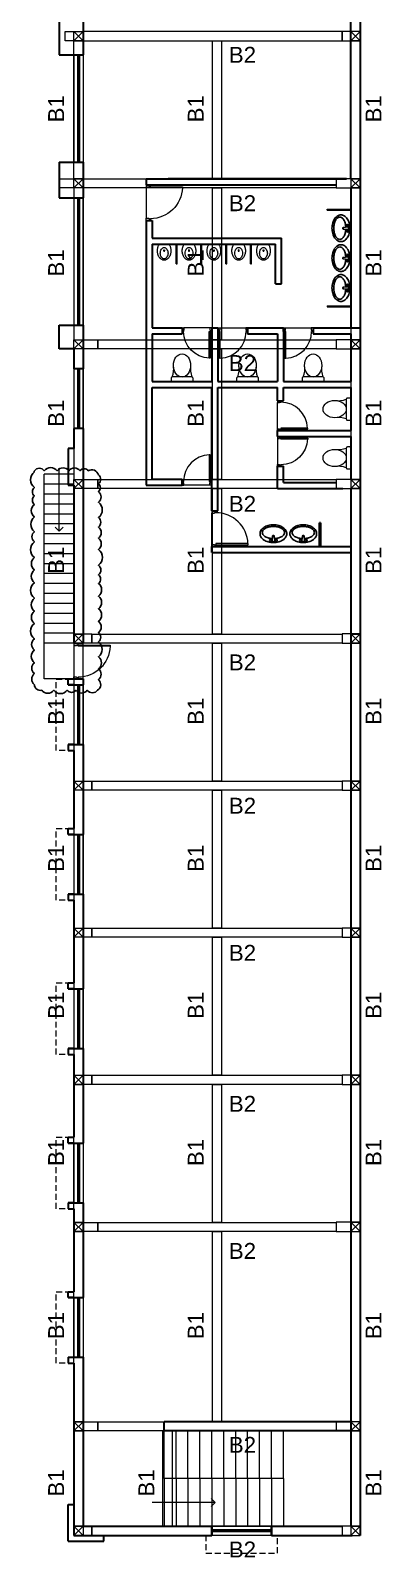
# Model space of a CAD drawing. Header units: inches. Extents: x -605 to 2991212, y -2872845 to 0.
# Drawn here: x 2785133 to 2793967, y -2574826 to -2536413 of the extents above; entities that cross this region are included whole.
import ezdxf
from ezdxf.enums import TextEntityAlignment as Align

# ---------------------------------------------------------------- set-up
doc = ezdxf.new("R2010")
doc.units = ezdxf.units.IN
doc.header["$LTSCALE"] = 600
doc.header["$MEASUREMENT"] = 0
doc.linetypes.add('DASHED2', pattern=[0.375, 0.25, -0.125])
for name, color, linetype, lineweight in [('FURNITURE', 23, 'Continuous', 9), ('furniture u', 25, 'Continuous', 9), ('GB', 6, 'Continuous', 20), ('rRCC 2', 40, 'Continuous', 15), ('WALLS', 7, 'Continuous', 30)]:
    doc.layers.add(name, color=color, linetype=linetype, lineweight=lineweight)
for name, color, linetype in [('M10-DOLAP', 33, 'Continuous'), ('see level', 2, 'Continuous'), ('SnT-ROAD', 25, 'Continuous')]:
    doc.layers.add(name, color=color, linetype=linetype)
doc.layers.add('window', color=7, linetype='Continuous', lineweight=15, true_color=0x735461)
doc.styles.add('DIM', font='geniso.shx', dxfattribs={"width": 0.85})
doc.styles.get("Standard").update_dxf_attribs({"font": 'arial.ttf'})
doc.dimstyles.new('ST-100', dxfattribs={"dimscale": 100, "dimtxt": 2.5, "dimasz": 2, "dimexe": 0.18, "dimexo": 0.0625, "dimgap": 0.2, "dimtad": 0, "dimdec": 0, "dimzin": 0, "dimdsep": 46, "dimtxsty": 'DIM', "dimblk": 'OPEN90', "dimcen": 0.09, "dimclrd": 256, "dimclrt": 7, "dimadec": 0, "dimazin": 0, "dimtfac": 1, "dimtdec": 0, "dimtofl": 0, "dimtmove": 0, "dimatfit": 3, "dimldrblk": 'OPEN90', "dimfxl": 1, "dimtolj": 1, "dimtzin": 0, "dimlwd": -1, "dimarcsym": 0})

# ---------------------------------------------------------------- blocks, each defined once
blk = doc.blocks.new('_Open90')
at = {"color": 0, "linetype": 'ByBlock', "lineweight": -2}
for p, q in [((0, 0), (-1, 0)), ((-0.5, 0.5), (0, 0)), ((0, 0), (-0.5, -0.5))]:
    blk.add_line(p, q, dxfattribs=at)
blk = doc.blocks.new('door1')
at = {"layer": 'FURNITURE', "ltscale": 10}
blk.add_line((-29102.5, -2427.7), (-29134, -2427.7), dxfattribs=at)
for points in [[(-29103.3, -2391.1), (-29103.3, -2423.5), (-29102.2, -2423.5), (-29102.2, -2391.1)], [(-29134, -2425), (-29134.5, -2425), (-29134.5, -2423.5), (-29136.2, -2423.5), (-29136.2, -2427.7), (-29134, -2427.7)], [(-29102.5, -2425), (-29102, -2425), (-29102, -2423.5), (-29100.2, -2423.5), (-29100.2, -2427.7), (-29102.5, -2427.7)]]:
    blk.add_lwpolyline(points, close=True, dxfattribs=at)
blk.add_arc((-29102.2, -2423.5), 32.2, 91.8346, 180, dxfattribs=at)
blk = doc.blocks.new('urinal-3')
at = {"color": 0, "linetype": 'ByBlock'}
for p, q in [((0.118, 0), (-0.118, 0)), ((-0.022, -0.165), (0.023, -0.165)), ((0, -0.142), (0, -0.191))]:
    blk.add_line(p, q, dxfattribs=at)
blk.add_circle((0, -0.165), 0.016, dxfattribs=at)
for centre, radius, start, end in [((0.082, -0.146), 0.247, 143.7392, 163.4982), ((-0.082, -0.146), 0.247, 16.5018, 36.2608), ((0.16, -0.17), 0.33, 163.4982, 180), ((0.16, -0.17), 0.33, 180, 196.5018), ((0.082, -0.193), 0.247, 196.5018, 215.5726), ((0.032, -0.229), 0.186, 215.5726, 239.9226), ((0.109, -0.229), 0.206, 164.1484, 180), ((0.109, -0.229), 0.206, 180, 195.8516), ((0.056, -0.214), 0.15, 145.5692, 164.1484), ((0.056, -0.244), 0.15, 195.8516, 214.4308), ((0.022, -0.191), 0.109, 121.1424, 145.5692), ((0.022, -0.268), 0.109, 214.4308, 238.8576), ((0, -0.155), 0.0679, 90, 121.1424), ((0, -0.303), 0.0679, 238.8576, 270), ((0, -0.155), 0.0679, 58.8576, 90), ((0, -0.303), 0.0679, 270, 301.1424), ((-0.021, -0.191), 0.109, 34.4308, 58.8576), ((-0.021, -0.268), 0.109, 301.1424, 325.5692), ((-0.032, -0.229), 0.186, 300.0774, 324.4274), ((-0.055, -0.214), 0.15, 15.8516, 34.4308), ((-0.055, -0.244), 0.15, 325.5692, 344.1484), ((-0.108, -0.229), 0.206, 360, 15.8516), ((-0.108, -0.229), 0.206, 344.1484, 0), ((-0.082, -0.193), 0.247, 324.4274, 343.4982), ((-0.16, -0.17), 0.33, 360, 16.5018), ((-0.16, -0.17), 0.33, 343.4982, 360), ((0, -0.283), 0.123, 239.9226, 270), ((0, -0.283), 0.123, 270, 300.0774)]:
    blk.add_arc(centre, radius, start, end, dxfattribs=at)
blk = doc.blocks.new('wash-6')
at = {"color": 0, "linetype": 'ByBlock'}
for p, q in [((-0.036, -0.063), (-0.021, -0.18)), ((0.036, -0.063), (0.021, -0.18))]:
    blk.add_line(p, q, dxfattribs=at)
for centre, radius in [((-0.075, -0.062), 0.0325), ((-0.075, -0.062), 0.0263), ((0.075, -0.062), 0.0325), ((0.075, -0.062), 0.0263)]:
    blk.add_circle(centre, radius, dxfattribs=at)
for centre, radius, start, end in [((0, -0.56), 0.56, 90, 105.4371), ((-0.204, -0.25), 0.17, 148.1465, 180), ((-0.204, -0.25), 0.17, 180, 211.8535), ((-0.107, -0.311), 0.285, 123.6901, 148.1465), ((-0.107, -0.189), 0.285, 211.8535, 236.3099), ((-0.217, -0.282), 0.0954, 142.5096, 180), ((-0.217, -0.282), 0.0954, 180, 217.4904), ((-0.114, -0.361), 0.225, 118.369, 142.5096), ((-0.114, -0.203), 0.225, 217.4904, 241.631), ((-0.042, -0.407), 0.401, 105.4371, 123.6901), ((-0.042, -0.092), 0.401, 236.3099, 254.5629), ((-0.045, -0.488), 0.37, 102.6081, 118.369), ((-0.045, -0.076), 0.37, 241.631, 257.3919), ((0, -0.69), 0.576, 92.9466, 102.6081), ((0, -0.063), 0.0361, 0, 180), ((0, -0.18), 0.0215, 180, 0), ((0, -0.56), 0.56, 74.5629, 90), ((0, -0.69), 0.576, 77.3919, 87.0534), ((0.045, -0.488), 0.37, 61.631, 77.3919), ((0.045, -0.076), 0.37, 282.6081, 298.369), ((0.042, -0.407), 0.401, 56.3099, 74.5629), ((0.042, -0.092), 0.401, 285.4371, 303.6901), ((0.114, -0.361), 0.225, 37.4904, 61.631), ((0.114, -0.203), 0.225, 298.369, 322.5096), ((0.107, -0.311), 0.285, 31.8535, 56.3099), ((0.107, -0.189), 0.285, 303.6901, 328.1465), ((0.217, -0.282), 0.0954, 0, 37.4904), ((0.217, -0.282), 0.0954, 322.5096, 0), ((0.204, -0.25), 0.17, 0, 31.8535), ((0.204, -0.25), 0.17, 328.1465, 0), ((0, 0.06), 0.56, 254.5629, 270), ((0, 0.125), 0.576, 257.3919, 270), ((0, 0.125), 0.576, 270, 282.6081), ((0, 0.06), 0.56, 270, 285.4371)]:
    blk.add_arc(centre, radius, start, end, dxfattribs=at)
blk = doc.blocks.new('45B')
at = {"color": 8, "linetype": 'ByBlock'}
for p, q in [((2189959, -2870412), (2189209, -2870412)), ((2189209, -2875562), (2189209, -2870412)), ((2189959, -2870662), (2189209, -2870662)), ((2189959, -2870912), (2189209, -2870912)), ((2189959, -2871162), (2189209, -2871162)), ((2189959, -2871412), (2189209, -2871412)), ((2189959, -2871662), (2189209, -2871662)), ((2189959, -2871912), (2189209, -2871912)), ((2189959, -2872162), (2189209, -2872162)), ((2189959, -2872412), (2189209, -2872412)), ((2189959, -2872662), (2189209, -2872662)), ((2189959, -2872912), (2189209, -2872912)), ((2189959, -2873162), (2189209, -2873162)), ((2189959, -2873412), (2189209, -2873412)), ((2189959, -2873662), (2189209, -2873662)), ((2189959, -2873912), (2189209, -2873912)), ((2189959, -2874162), (2189209, -2874162)), ((2189959, -2874412), (2189209, -2874412)), ((2189959, -2874662), (2189209, -2874662)), ((2189959, -2875562), (2189209, -2875562)), ((2192229, -2895679), (2192229, -2894479)), ((2192529, -2895679), (2192529, -2894479)), ((2192829, -2895679), (2192829, -2894479)), ((2193129, -2895679), (2193129, -2894479)), ((2193429, -2895679), (2193429, -2894479)), ((2193729, -2895679), (2193729, -2894479)), ((2194029, -2895679), (2194029, -2894479)), ((2194329, -2895679), (2194329, -2894479)), ((2194629, -2895679), (2194629, -2894479)), ((2194929, -2895679), (2194929, -2894479)), ((2195229, -2895679), (2195229, -2894479)), ((2192229, -2895679), (2192229, -2896879)), ((2195229, -2895679), (2192229, -2895679)), ((2192529, -2895679), (2192529, -2896879)), ((2192829, -2895679), (2192829, -2896879)), ((2193129, -2895679), (2193129, -2896879)), ((2193429, -2895679), (2193429, -2896879)), ((2193729, -2895679), (2193729, -2896879)), ((2194029, -2895679), (2194029, -2896879)), ((2194329, -2895679), (2194329, -2896879)), ((2194629, -2895679), (2194629, -2896879)), ((2194929, -2895679), (2194929, -2896879)), ((2195229, -2895679), (2195229, -2896879))]:
    blk.add_line(p, q, dxfattribs=at)
at = {"color": 8, "linetype": 'DASHED2'}
for p, q in [((2189509, -2877364), (2189509, -2875564)), ((2189509, -2875564), (2189959, -2875564)), ((2189959, -2877364), (2189509, -2877364)), ((2189509, -2881124), (2189509, -2879324)), ((2189509, -2879324), (2189959, -2879324)), ((2189959, -2881124), (2189509, -2881124)), ((2189509, -2885008), (2189509, -2883208)), ((2189509, -2883208), (2189959, -2883208)), ((2189959, -2885008), (2189509, -2885008)), ((2189509, -2888892), (2189509, -2887091)), ((2189509, -2887091), (2189959, -2887091)), ((2189959, -2888892), (2189509, -2888892)), ((2189509, -2892775), (2189509, -2890975)), ((2189509, -2890975), (2189959, -2890975)), ((2189959, -2892775), (2189509, -2892775)), ((2193429, -2897105), (2193279, -2897105)), ((2193279, -2897105), (2193279, -2897555)), ((2193429, -2897105), (2193279, -2897105)), ((2193279, -2897105), (2193279, -2897555)), ((2195079, -2897105), (2194929, -2897105)), ((2195079, -2897105), (2194929, -2897105)), ((2195079, -2897555), (2195079, -2897105)), ((2195079, -2897555), (2195079, -2897105)), ((2193279, -2897555), (2195079, -2897555)), ((2193279, -2897555), (2195079, -2897555))]:
    blk.add_line(p, q, dxfattribs=at)
at = {"layer": 'furniture u', "color": 8, "ltscale": 0.4}
for points in [[(2192431, -2868082), (2192927, -2868082, 0.414214), (2192956, -2868053), (2192956, -2867994, 0.414214), (2192927, -2867965), (2192431, -2867965, 0.414214), (2192402, -2867994), (2192402, -2868053, 0.414214)], [(2194081, -2868082), (2194577, -2868082, 0.414214), (2194606, -2868053), (2194606, -2867994, 0.414214), (2194577, -2867965), (2194081, -2867965, 0.414214), (2194052, -2867994), (2194052, -2868053, 0.414214)], [(2195731, -2868082), (2196227, -2868082, 0.414214), (2196256, -2868053), (2196256, -2867994, 0.414214), (2196227, -2867965), (2195731, -2867965, 0.414214), (2195702, -2867994), (2195702, -2868053, 0.414214)], [(2196929, -2869020), (2196929, -2868524, 0.414214), (2196900, -2868495), (2196842, -2868495, 0.414214), (2196812, -2868524), (2196812, -2869020, 0.414214), (2196842, -2869049), (2196900, -2869049, 0.414214)], [(2196929, -2870250), (2196929, -2869754, 0.414214), (2196900, -2869725), (2196842, -2869725, 0.414214), (2196812, -2869754), (2196812, -2870250, 0.414214), (2196842, -2870279), (2196900, -2870279, 0.414214)]]:
    blk.add_lwpolyline(points, format="xyb", close=True, dxfattribs=at)
for centre, start, end in [((2191891, -2867759), 339.1385, 8.5342), ((2193467, -2867759), 171.4658, 200.8614), ((2193541, -2867759), 339.1385, 8.5342), ((2195117, -2867759), 171.4658, 200.8614), ((2195191, -2867759), 339.1385, 8.5342), ((2196767, -2867759), 171.4658, 200.8614), ((2196607, -2867984), 261.4658, 290.8614), ((2196607, -2869560), 69.1385, 98.5342), ((2196607, -2869214), 261.4658, 290.8614), ((2196607, -2870790), 69.1385, 98.5342)]:
    blk.add_arc(centre, 578, start, end, dxfattribs=at)
for centre, major_axis in [((2192679, -2867674), (0, -292)), ((2194329, -2867674), (0, -292)), ((2195979, -2867674), (0, -292)), ((2196521, -2868772), (292, 0)), ((2196521, -2870002), (292, 0))]:
    blk.add_ellipse(centre, major_axis=major_axis, ratio=0.742008, dxfattribs=at)
at = {"layer": 'rRCC 2', "color": 6}
for p, q in [((2189959, -2859276), (2190189, -2859506)), ((2189959, -2859506), (2190189, -2859276)), ((2197159, -2859276), (2196929, -2859506)), ((2197159, -2859506), (2196929, -2859276)), ((2189959, -2862978), (2190189, -2863208)), ((2189959, -2863208), (2190189, -2862978)), ((2197159, -2862978), (2196929, -2863208)), ((2197159, -2863208), (2196929, -2862978)), ((2189959, -2867030), (2190189, -2867260)), ((2189959, -2867260), (2190189, -2867030)), ((2197159, -2867030), (2196929, -2867260)), ((2197159, -2867260), (2196929, -2867030)), ((2189959, -2870542), (2190189, -2870772)), ((2189959, -2870772), (2190189, -2870542)), ((2197159, -2870542), (2196929, -2870772)), ((2197159, -2870772), (2196929, -2870542)), ((2189959, -2874430), (2190189, -2874660)), ((2189959, -2874660), (2190189, -2874430)), ((2197159, -2874430), (2196929, -2874660)), ((2197159, -2874660), (2196929, -2874430)), ((2189959, -2878132), (2190189, -2878362)), ((2189959, -2878362), (2190189, -2878132)), ((2197159, -2878132), (2196929, -2878362)), ((2197159, -2878362), (2196929, -2878132)), ((2189959, -2881830), (2190189, -2882060)), ((2189959, -2882060), (2190189, -2881830)), ((2197159, -2881830), (2196929, -2882060)), ((2197159, -2882060), (2196929, -2881830)), ((2189959, -2885532), (2190189, -2885762)), ((2189959, -2885762), (2190189, -2885532)), ((2197159, -2885532), (2196929, -2885762)), ((2197159, -2885762), (2196929, -2885532)), ((2189959, -2889232), (2190189, -2889462)), ((2189959, -2889462), (2190189, -2889232)), ((2197159, -2889230), (2196929, -2889460)), ((2197159, -2889460), (2196929, -2889230)), ((2189959, -2894249), (2190189, -2894479)), ((2189959, -2894479), (2190189, -2894249)), ((2197159, -2894249), (2196929, -2894479)), ((2197159, -2894479), (2196929, -2894249)), ((2189959, -2896875), (2190189, -2897105)), ((2189959, -2897105), (2190189, -2896875)), ((2197159, -2896875), (2196929, -2897105)), ((2197159, -2897105), (2196929, -2896875))]:
    blk.add_line(p, q, dxfattribs=at)
for points in [[(2189739, -2859506), (2189739, -2859276), (2190189, -2859276), (2190189, -2859506)], [(2189959, -2859276), (2190189, -2859276), (2190189, -2859506), (2189959, -2859506)], [(2197159, -2859506), (2197159, -2859276), (2196709, -2859276), (2196709, -2859506)], [(2197159, -2859276), (2196929, -2859276), (2196929, -2859506), (2197159, -2859506)], [(2189589, -2863208), (2189589, -2862978), (2190189, -2862978), (2190189, -2863208)], [(2189959, -2862978), (2190189, -2862978), (2190189, -2863208), (2189959, -2863208)], [(2197159, -2863208), (2197159, -2862978), (2196559, -2862978), (2196559, -2863208)], [(2197159, -2862978), (2196929, -2862978), (2196929, -2863208), (2197159, -2863208)], [(2189959, -2867260), (2189959, -2867030), (2190559, -2867030), (2190559, -2867260)], [(2189959, -2867030), (2190189, -2867030), (2190189, -2867260), (2189959, -2867260)], [(2197159, -2867260), (2197159, -2867030), (2196559, -2867030), (2196559, -2867260)], [(2197159, -2867030), (2196929, -2867030), (2196929, -2867260), (2197159, -2867260)], [(2189959, -2870772), (2189959, -2870542), (2190559, -2870542), (2190559, -2870772)], [(2189959, -2870542), (2190189, -2870542), (2190189, -2870772), (2189959, -2870772)], [(2197159, -2870772), (2197159, -2870542), (2196559, -2870542), (2196559, -2870772)], [(2197159, -2870542), (2196929, -2870542), (2196929, -2870772), (2197159, -2870772)], [(2189959, -2874660), (2189959, -2874430), (2190409, -2874430), (2190409, -2874660)], [(2189959, -2874430), (2190189, -2874430), (2190189, -2874660), (2189959, -2874660)], [(2197159, -2874660), (2197159, -2874430), (2196709, -2874430), (2196709, -2874660)], [(2197159, -2874430), (2196929, -2874430), (2196929, -2874660), (2197159, -2874660)], [(2189959, -2878362), (2189959, -2878132), (2190409, -2878132), (2190409, -2878362)], [(2189959, -2878132), (2190189, -2878132), (2190189, -2878362), (2189959, -2878362)], [(2197159, -2878362), (2197159, -2878132), (2196709, -2878132), (2196709, -2878362)], [(2197159, -2878132), (2196929, -2878132), (2196929, -2878362), (2197159, -2878362)], [(2189959, -2882060), (2189959, -2881830), (2190409, -2881830), (2190409, -2882060)], [(2189959, -2881830), (2190189, -2881830), (2190189, -2882060), (2189959, -2882060)], [(2197159, -2882060), (2197159, -2881830), (2196709, -2881830), (2196709, -2882060)], [(2197159, -2881830), (2196929, -2881830), (2196929, -2882060), (2197159, -2882060)], [(2189959, -2885762), (2189959, -2885532), (2190409, -2885532), (2190409, -2885762)], [(2189959, -2885532), (2190189, -2885532), (2190189, -2885762), (2189959, -2885762)], [(2197159, -2885762), (2197159, -2885532), (2196709, -2885532), (2196709, -2885762)], [(2197159, -2885532), (2196929, -2885532), (2196929, -2885762), (2197159, -2885762)], [(2189959, -2889462), (2189959, -2889232), (2190559, -2889232), (2190559, -2889462)], [(2189959, -2889232), (2190189, -2889232), (2190189, -2889462), (2189959, -2889462)], [(2197159, -2889460), (2197159, -2889230), (2196559, -2889230), (2196559, -2889460)], [(2197159, -2889230), (2196929, -2889230), (2196929, -2889460), (2197159, -2889460)], [(2189959, -2894479), (2189959, -2894249), (2190559, -2894249), (2190559, -2894479)], [(2189959, -2894249), (2190189, -2894249), (2190189, -2894479), (2189959, -2894479)], [(2197159, -2894479), (2197159, -2894249), (2196559, -2894249), (2196559, -2894479)], [(2197159, -2894249), (2196929, -2894249), (2196929, -2894479), (2197159, -2894479)], [(2189959, -2897105), (2189959, -2896875), (2190409, -2896875), (2190409, -2897105)], [(2189959, -2896875), (2190189, -2896875), (2190189, -2897105), (2189959, -2897105)], [(2197159, -2897105), (2197159, -2896875), (2196709, -2896875), (2196709, -2897105)], [(2197159, -2896875), (2196929, -2896875), (2196929, -2897105), (2197159, -2897105)]]:
    blk.add_lwpolyline(points, close=True, dxfattribs=at)
at = {"layer": 'see level', "color": 8, "linetype": 'ByBlock', "lineweight": 35}
for p, q in [((2196143, -2871632), (2196143, -2872232)), ((2196143, -2871632), (2196168, -2871632)), ((2196168, -2871632), (2196168, -2872232)), ((2193429, -2897105), (2193429, -2896875)), ((2194929, -2897105), (2194929, -2896875))]:
    blk.add_line(p, q, dxfattribs=at)
at = {"layer": 'SnT-ROAD', "color": 8, "linetype": 'ByBlock'}
blk.add_lwpolyline([(2188964, -2870323, -0.5), (2189211, -2870323, -0.5), (2189536, -2870323, -0.5), (2189830, -2870323, -0.5), (2190112, -2870323, -0.5), (2190317, -2870323, -0.5), (2190575, -2870429, -0.5), (2190575, -2870650, -0.5), (2190575, -2870852, -0.5), (2190575, -2871115, -0.5), (2190575, -2871501, -0.5), (2190575, -2871740, -0.5), (2190575, -2872019, -0.5), (2190575, -2872305, -0.5), (2190575, -2872700, -0.5), (2190575, -2872942, -0.5), (2190575, -2873156, -0.5), (2190575, -2873480, -0.5), (2190575, -2873794, -0.5), (2190575, -2874111, -0.5), (2190575, -2874398, -0.5), (2190575, -2874629, -0.5), (2190575, -2875004, -0.5), (2190575, -2875308, -0.5), (2190575, -2875578, -0.5), (2190554, -2875844, -0.5), (2190294, -2875844, -0.5), (2190007, -2875844, -0.5), (2189791, -2875844, -0.5), (2189451, -2875844, -0.5), (2189147, -2875844, -0.5), (2188964, -2875706, -0.5), (2188964, -2875428, -0.5), (2188964, -2875154, -0.5), (2188964, -2874834, -0.5), (2188964, -2874552, -0.5), (2188964, -2874163, -0.5), (2188964, -2873860, -0.5), (2188964, -2873529, -0.5), (2188964, -2873139, -0.5), (2188964, -2872819, -0.5), (2188964, -2872508, -0.5), (2188964, -2872112, -0.5), (2188964, -2871856, -0.5), (2188964, -2871486, -0.5), (2188964, -2871169, -0.5), (2188964, -2870958, -0.5), (2188964, -2870746, -0.5), (2188964, -2870354, -0.5)], format="xyb", close=True, dxfattribs=at)
at = {"layer": 'WALLS', "color": 8, "linetype": 'ByBlock'}
for p, q in [((2197159, -2834800), (2197159, -2897109)), ((2196929, -2862978), (2196929, -2837660)), ((2189589, -2858960), (2189589, -2859860)), ((2190189, -2858960), (2190189, -2859860)), ((2189589, -2859860), (2190189, -2859860)), ((2189589, -2862560), (2190189, -2862560)), ((2189589, -2862560), (2189589, -2863460)), ((2190189, -2862560), (2190189, -2863460)), ((2191779, -2862978), (2191779, -2863128)), ((2191779, -2862978), (2196820, -2862978)), ((2191779, -2863128), (2196559, -2863128)), ((2196820, -2862978), (2192333, -2862978)), ((2196929, -2863208), (2196929, -2866732)), ((2189589, -2863460), (2190189, -2863460)), ((2191779, -2864028), (2191779, -2870682)), ((2191779, -2864028), (2191929, -2864028)), ((2191929, -2864028), (2191929, -2864471)), ((2191929, -2864471), (2195029, -2864471)), ((2191929, -2864621), (2191929, -2866732)), ((2191929, -2864621), (2195029, -2864621)), ((2195029, -2864471), (2195179, -2864471)), ((2195029, -2865621), (2195029, -2864621)), ((2195179, -2865621), (2195179, -2864471)), ((2195029, -2865621), (2195179, -2865621)), ((2189589, -2867260), (2189589, -2866660)), ((2189589, -2866660), (2189959, -2866660)), ((2189959, -2866660), (2190189, -2866660)), ((2190189, -2866660), (2190189, -2867760)), ((2191929, -2866732), (2192679, -2866732)), ((2191929, -2866882), (2191929, -2868082)), ((2191929, -2866882), (2192679, -2866882)), ((2192679, -2866732), (2192679, -2866882)), ((2193429, -2866732), (2193429, -2868082)), ((2193429, -2866732), (2193579, -2866732)), ((2193579, -2866732), (2193579, -2868082)), ((2194329, -2866732), (2194329, -2866882)), ((2194329, -2866732), (2195229, -2866732)), ((2194329, -2866882), (2195079, -2866882)), ((2195079, -2866882), (2195079, -2868082)), ((2195229, -2866732), (2195229, -2868082)), ((2195979, -2866732), (2195979, -2866882)), ((2195979, -2866732), (2197159, -2866732)), ((2195979, -2866882), (2196929, -2866882)), ((2196929, -2866882), (2196929, -2868082)), ((2189959, -2867260), (2189589, -2867260)), ((2189959, -2867260), (2189959, -2867760)), ((2190189, -2867760), (2189959, -2867760)), ((2191929, -2868082), (2193429, -2868082)), ((2191929, -2868232), (2193429, -2868232)), ((2191929, -2870532), (2191929, -2868232)), ((2193429, -2871332), (2193429, -2868232)), ((2193579, -2868082), (2195079, -2868082)), ((2193579, -2868232), (2195079, -2868232)), ((2193579, -2871332), (2193579, -2868232)), ((2195079, -2868562), (2195079, -2868232)), ((2195229, -2868082), (2196929, -2868082)), ((2195229, -2868232), (2196929, -2868232)), ((2195229, -2868562), (2195229, -2868232)), ((2196929, -2868232), (2196929, -2869312)), ((2195079, -2868562), (2195229, -2868562)), ((2189959, -2869260), (2189959, -2869760)), ((2190189, -2869260), (2189959, -2869260)), ((2190189, -2869260), (2190189, -2874660)), ((2195079, -2869312), (2196929, -2869312)), ((2195079, -2869462), (2195079, -2869312)), ((2189959, -2869760), (2189809, -2869760)), ((2189809, -2869760), (2189809, -2870690)), ((2195079, -2869462), (2196929, -2869462)), ((2196929, -2869462), (2196929, -2870542)), ((2191929, -2870532), (2192679, -2870532)), ((2192679, -2870682), (2192679, -2870532)), ((2195079, -2870212), (2195229, -2870212)), ((2195079, -2870772), (2195079, -2870212)), ((2195229, -2870622), (2195229, -2870212)), ((2189809, -2870690), (2189959, -2870690)), ((2189959, -2870690), (2189959, -2874660)), ((2191779, -2870682), (2192679, -2870682)), ((2195079, -2870772), (2196729, -2870772)), ((2195229, -2870622), (2196559, -2870622)), ((2196929, -2870772), (2196929, -2872232)), ((2193429, -2871332), (2193579, -2871332)), ((2193429, -2872232), (2196929, -2872232)), ((2193429, -2872382), (2193429, -2872232)), ((2193429, -2872382), (2196929, -2872382)), ((2196929, -2872232), (2196929, -2896879)), ((2189809, -2875712), (2189809, -2875562)), ((2189809, -2875562), (2190189, -2875562)), ((2189809, -2875712), (2189959, -2875712)), ((2189959, -2875712), (2189809, -2875712)), ((2189959, -2875712), (2190189, -2875712)), ((2190189, -2875562), (2190189, -2875712)), ((2189809, -2877212), (2189959, -2877212)), ((2189959, -2877212), (2189809, -2877212)), ((2189809, -2877212), (2189809, -2877362)), ((2189809, -2877362), (2189959, -2877362)), ((2189959, -2877212), (2190189, -2877212)), ((2189959, -2877362), (2189959, -2879324)), ((2190189, -2877212), (2190189, -2879474)), ((2189809, -2879474), (2189809, -2879324)), ((2189809, -2879324), (2189959, -2879324)), ((2189809, -2879474), (2189959, -2879474)), ((2189959, -2879474), (2189809, -2879474)), ((2189959, -2879474), (2190189, -2879474)), ((2189809, -2880974), (2189959, -2880974)), ((2189959, -2880974), (2189809, -2880974)), ((2189809, -2880974), (2189809, -2881124)), ((2189809, -2881124), (2189959, -2881124)), ((2189959, -2880974), (2190189, -2880974)), ((2189959, -2881124), (2189959, -2883208)), ((2190189, -2880974), (2190189, -2883358)), ((2189809, -2883358), (2189809, -2883208)), ((2189809, -2883208), (2189959, -2883208)), ((2189809, -2883358), (2189959, -2883358)), ((2189959, -2883358), (2189809, -2883358)), ((2189959, -2883358), (2190189, -2883358)), ((2189809, -2884858), (2189959, -2884858)), ((2189959, -2884858), (2189809, -2884858)), ((2189809, -2884858), (2189809, -2885008)), ((2189809, -2885008), (2189959, -2885008)), ((2189959, -2884858), (2190189, -2884858)), ((2189959, -2885008), (2189959, -2887091)), ((2190189, -2884858), (2190189, -2887241)), ((2189809, -2887241), (2189809, -2887091)), ((2189809, -2887091), (2189959, -2887091)), ((2189809, -2887241), (2189959, -2887241)), ((2189959, -2887241), (2189809, -2887241)), ((2189959, -2887241), (2190189, -2887241)), ((2189809, -2888741), (2189959, -2888741)), ((2189959, -2888741), (2189809, -2888742)), ((2189809, -2888742), (2189809, -2888892)), ((2189809, -2888892), (2189959, -2888892)), ((2189959, -2888741), (2190189, -2888741)), ((2189959, -2888892), (2189959, -2890975)), ((2190189, -2888741), (2190189, -2891125)), ((2189809, -2891125), (2189809, -2890975)), ((2189809, -2890975), (2189959, -2890975)), ((2189809, -2891125), (2189959, -2891125)), ((2189959, -2891125), (2189809, -2891125)), ((2189959, -2891125), (2190189, -2891125)), ((2189809, -2892625), (2189959, -2892625)), ((2189809, -2892625), (2189959, -2892625)), ((2189809, -2892625), (2189809, -2892775)), ((2189809, -2892775), (2189959, -2892775)), ((2189959, -2892625), (2190189, -2892625)), ((2189959, -2892775), (2189959, -2897105)), ((2190189, -2892625), (2190189, -2896875)), ((2196959, -2894249), (2192229, -2894249)), ((2192229, -2894479), (2192229, -2894249)), ((2196929, -2894479), (2192229, -2894479)), ((2189809, -2897255), (2189809, -2896325)), ((2190189, -2896875), (2193429, -2896875)), ((2194929, -2896875), (2196729, -2896875)), ((2189809, -2897255), (2190709, -2897255)), ((2189809, -2897255), (2189959, -2897255)), ((2189959, -2897105), (2193429, -2897105)), ((2190709, -2897255), (2190709, -2897105)), ((2194929, -2897105), (2196959, -2897105))]:
    blk.add_line(p, q, dxfattribs=at)
at = {"layer": 'WALLS', "color": 6, "linetype": 'ByBlock'}
blk.add_line((2189959, -2874660), (2190189, -2874660), dxfattribs=at)
at = {"layer": 'WALLS', "linetype": 'ByBlock'}
blk.add_line((2189809, -2896325), (2189959, -2896325), dxfattribs=at)
at = {"layer": 'window', "color": 8, "linetype": 'ByBlock'}
for p, q in [((2189959, -2859860), (2189959, -2862560)), ((2190049, -2859860), (2190049, -2862560)), ((2190074, -2859860), (2190074, -2862560)), ((2190099, -2859860), (2190099, -2862560)), ((2190189, -2859860), (2190189, -2862560)), ((2189959, -2863460), (2189959, -2866660)), ((2190049, -2863460), (2190049, -2866660)), ((2190074, -2863460), (2190074, -2866660)), ((2190099, -2863460), (2190099, -2866660)), ((2190189, -2863460), (2190189, -2866660)), ((2196329, -2863747), (2196929, -2863747)), ((2196329, -2863772), (2196329, -2863747)), ((2196329, -2863772), (2196929, -2863772)), ((2192529, -2865121), (2192529, -2864621)), ((2192554, -2865121), (2192554, -2864621)), ((2193154, -2865121), (2193154, -2864621)), ((2193179, -2865121), (2193179, -2864621)), ((2193779, -2865121), (2193779, -2864621)), ((2193804, -2865121), (2193804, -2864621)), ((2194404, -2865121), (2194404, -2864621)), ((2194429, -2865121), (2194429, -2864621)), ((2192529, -2865121), (2192554, -2865121)), ((2193154, -2865121), (2193179, -2865121)), ((2193779, -2865121), (2193804, -2865121)), ((2194404, -2865121), (2194429, -2865121)), ((2196329, -2866177), (2196929, -2866177)), ((2196329, -2866177), (2196329, -2866202)), ((2196329, -2866202), (2196929, -2866202)), ((2189959, -2867760), (2189959, -2869260)), ((2190049, -2867760), (2190049, -2869260)), ((2190074, -2867760), (2190074, -2869260)), ((2190099, -2867760), (2190099, -2869260)), ((2190189, -2867760), (2190189, -2869260)), ((2189959, -2875712), (2189959, -2877212)), ((2190049, -2875712), (2190049, -2877212)), ((2190074, -2875712), (2190074, -2877212)), ((2190099, -2875712), (2190099, -2877212)), ((2190189, -2875712), (2190189, -2877212)), ((2189959, -2879474), (2189959, -2880974)), ((2190049, -2879474), (2190049, -2880974)), ((2190074, -2879474), (2190074, -2880974)), ((2190099, -2879474), (2190099, -2880974)), ((2190189, -2879474), (2190189, -2880974)), ((2189959, -2883358), (2189959, -2884858)), ((2190049, -2883358), (2190049, -2884858)), ((2190074, -2883358), (2190074, -2884858)), ((2190099, -2883358), (2190099, -2884858)), ((2190189, -2883358), (2190189, -2884858)), ((2189959, -2887241), (2189959, -2888741)), ((2190049, -2887241), (2190049, -2888741)), ((2190074, -2887241), (2190074, -2888741)), ((2190099, -2887241), (2190099, -2888741)), ((2190189, -2887241), (2190189, -2888741)), ((2189959, -2891125), (2189959, -2892625)), ((2190049, -2891125), (2190049, -2892625)), ((2190074, -2891125), (2190074, -2892625)), ((2190099, -2891125), (2190099, -2892625)), ((2190189, -2891125), (2190189, -2892625)), ((2194929, -2896875), (2193429, -2896875)), ((2194929, -2896965), (2193429, -2896965)), ((2194929, -2896990), (2193429, -2896990)), ((2194929, -2897015), (2193429, -2897015)), ((2194929, -2897105), (2193429, -2897105))]:
    blk.add_line(p, q, dxfattribs=at)
at = {"layer": 'FURNITURE', "color": 8}
for p, xscale, yscale, zscale, rotation in [((2252471, -2135622), -25.00000000024369, 25.00000000024369, 25.00000000024369, 270), ((2799684, -2917309), -20.83333333353641, 20.83333333353641, 20.83333333353641, 180), ((1587324, -2917309), 20.83333333353641, 20.83333333353641, 20.83333333353641, 179.9999999999999), ((1588974, -2917309), 20.83333333353641, 20.83333333353641, 20.83333333353641, 180), ((2245656, -3475567), 20.83333333353641, 20.83333333353641, 20.83333333353641, 269.9999999999999), ((2245656, -2263207), -20.83333333353641, 20.83333333353641, 20.83333333353641, 270), ((2254121, -3599738), 25.00000000024369, 25.00000000024369, 25.00000000024369, 269.9999999999999), ((2250651, -2147158), -25.00000000024369, 25.00000000024369, 25.00000000024369, 270)]:
    blk.add_blockref('door1', p, dxfattribs=dict(at, xscale=xscale, yscale=yscale, zscale=zscale, rotation=rotation))
at = {"layer": 'FURNITURE', "color": 8, "xscale": 20.83333333353641, "yscale": 20.83333333353641, "zscale": 20.83333333353641}
blk.add_blockref('door1', (2799684, -2820105), dxfattribs=at)
at = {"layer": 'furniture u', "color": 8, "ltscale": 0.4, "xscale": -1000.000000000001, "yscale": 1000.000000000001, "zscale": 1000.000000000001}
for p in [(2192229, -2864621), (2192854, -2864621), (2193479, -2864621), (2194104, -2864621), (2194729, -2864621)]:
    blk.add_blockref('urinal-3', p, dxfattribs=at)
at = {"layer": 'M10-DOLAP', "color": 8, "linetype": 'Continuous', "xscale": -901.2495468556689, "yscale": 901.2495468556689, "zscale": 901.2495468556689}
for p, rotation in [((2196904, -2864223), 270), ((2196904, -2864975), 270), ((2196904, -2865726), 270), ((2194979, -2872132), 180), ((2195730, -2872132), 180)]:
    blk.add_blockref('wash-6', p, dxfattribs=dict(at, rotation=rotation))
at = {"color": 8, "linetype": 'ByBlock'}
for points in [[(2189584, -2871841), (2189584, -2870259)], [(2193509, -2896279), (2191927, -2896279)]]:
    blk.add_leader(points, dimstyle='ST-100', override={"dimtxt": 4, "dimexe": 0, "dimexo": 0, "dimfxl": 2, "dimfxlon": 1, "dimtfillclr": 256, "dimarcsym": 1}, dxfattribs=at)

msp = doc.modelspace()

# ---------------------------------------------------------------- linework, layer by layer
at = {"layer": 'GB', "color": 1}
for points in [[(2786226.9, -2536670.2), (2786456.9, -2536670.2), (2786456.9, -2540141.8), (2786226.9, -2540141.8)], [(2792977, -2536440.2), (2786456.9, -2536440.2), (2786456.9, -2536670.2), (2792977, -2536670.2)], [(2789712, -2536670.2), (2789942, -2536670.2), (2789942, -2540141.8), (2789712, -2540141.8)], [(2793197, -2540141.8), (2793427, -2540141.8), (2793427, -2536670.2), (2793197, -2536670.2)], [(2786456.9, -2540141.8), (2792827, -2540141.8), (2792827, -2540371.8), (2786456.9, -2540371.8)], [(2786456.9, -2540371.8), (2786226.9, -2540371.8), (2786226.9, -2544194.6), (2786456.9, -2544194.6)], [(2789712, -2540371.8), (2789942, -2540371.8), (2789942, -2544194.6), (2789712, -2544194.6)], [(2793197, -2544194.6), (2793427, -2544194.6), (2793427, -2540371.8), (2793197, -2540371.8)], [(2786826.9, -2544194.6), (2792827, -2544194.6), (2792827, -2544424.6), (2786826.9, -2544424.6)], [(2786456.9, -2544424.6), (2786226.9, -2544424.6), (2786226.9, -2547706.2), (2786456.9, -2547706.2)], [(2789712, -2544424.6), (2789942, -2544424.6), (2789942, -2547704.2), (2789712, -2547704.2)], [(2793197, -2547706.2), (2793427, -2547706.2), (2793427, -2544424.6), (2793197, -2544424.6)], [(2786826.9, -2547704.2), (2792827, -2547704.2), (2792827, -2547936.2), (2786826.9, -2547936.2)], [(2786456.9, -2547936.2), (2786226.9, -2547936.2), (2786226.9, -2551594.6), (2786456.9, -2551594.6)], [(2789712, -2547936.2), (2789942, -2547936.2), (2789942, -2551594.6), (2789712, -2551594.6)], [(2793197, -2551594.6), (2793427, -2551594.6), (2793427, -2547936.2), (2793197, -2547936.2)], [(2786676.9, -2551594.6), (2792977, -2551594.6), (2792977, -2551824.6), (2786676.9, -2551824.6)], [(2786456.9, -2551824.6), (2786226.9, -2551824.6), (2786226.9, -2555296.2), (2786456.9, -2555296.2)], [(2789712, -2551824.6), (2789942, -2551824.6), (2789942, -2555296.2), (2789712, -2555296.2)], [(2793197, -2555296.2), (2793427, -2555296.2), (2793427, -2551824.6), (2793197, -2551824.6)], [(2786456.9, -2555526.2), (2786226.9, -2555526.2), (2786226.9, -2558994.6), (2786456.9, -2558994.6)], [(2786676.9, -2555296.2), (2792977, -2555296.2), (2792977, -2555526.2), (2786676.9, -2555526.2)], [(2789712, -2555526.2), (2789942, -2555526.2), (2789942, -2558994.6), (2789712, -2558994.6)], [(2793197, -2558994.6), (2793427, -2558994.6), (2793427, -2555526.2), (2793197, -2555526.2)], [(2786676.9, -2558994.6), (2792977, -2558994.6), (2792977, -2559224.6), (2786676.9, -2559224.6)], [(2786456.9, -2559224.6), (2786226.9, -2559224.6), (2786226.9, -2562696.2), (2786456.9, -2562696.2)], [(2789712, -2559224.6), (2789942, -2559224.6), (2789942, -2562696.2), (2789712, -2562696.2)], [(2793197, -2562696.2), (2793427, -2562696.2), (2793427, -2559224.6), (2793197, -2559224.6)], [(2786676.9, -2562696.2), (2792977, -2562696.2), (2792977, -2562926.2), (2786676.9, -2562926.2)], [(2786226.9, -2562926.2), (2786456.9, -2562926.2), (2786456.9, -2566396.2), (2786226.9, -2566396.2)], [(2789712, -2562926.2), (2789942, -2562926.2), (2789942, -2566396.2), (2789712, -2566396.2)], [(2793197, -2566394.6), (2793427, -2566394.6), (2793427, -2562926.2), (2793197, -2562926.2)], [(2786226.9, -2566626.2), (2786456.9, -2566626.2), (2786456.9, -2571413.6), (2786226.9, -2571413.6)], [(2786826.9, -2566396.2), (2792827, -2566396.2), (2792827, -2566624.6), (2786826.9, -2566624.6)], [(2789712, -2566624.6), (2789942, -2566624.6), (2789942, -2571413.6), (2789712, -2571413.6)], [(2793197, -2566624.6), (2793427, -2566624.6), (2793427, -2571413.6), (2793197, -2571413.6)], [(2786226.9, -2571643.6), (2786456.9, -2571643.6), (2786456.9, -2574039.1), (2786226.9, -2574039.1)], [(2786826.9, -2571413.6), (2792827, -2571413.6), (2792827, -2571643.6), (2786826.9, -2571643.6)], [(2788467, -2571643.6), (2788697, -2571643.6), (2788697, -2574039.1), (2788467, -2574039.1)], [(2793197, -2574039.1), (2793427, -2574039.1), (2793427, -2571643.6), (2793197, -2571643.6)], [(2786676.9, -2574039.1), (2792977, -2574039.1), (2792977, -2574269.1), (2786676.9, -2574269.1)]]:
    msp.add_lwpolyline(points, close=True, dxfattribs=at)

# ---------------------------------------------------------------- block references
msp.add_blockref('45B', (596267.9, 322835.8), dxfattribs=at)

# ---------------------------------------------------------------- texts
at = {"layer": 'rRCC 2'}
for p in [(2790468, -2537024.4), (2790468, -2540757.7), (2790468, -2544778.2), (2790468, -2548320), (2790468, -2552308.6), (2790468, -2555914.3), (2790468, -2559615.7), (2790468, -2563412.8), (2790468, -2567114.3), (2790468, -2571993.1), (2790468, -2574625.6)]:
    msp.add_text('B2', height=400, dxfattribs=at).set_placement(p, align=Align.MIDDLE_CENTER)
for p in [(2785776.9, -2538381.1), (2789290.8, -2538381.1), (2793766.8, -2538381.1), (2785776.9, -2542258.3), (2789290.8, -2542258.3), (2793766.8, -2542258.3), (2785776.9, -2546039.5), (2789290.8, -2546039.5), (2793766.8, -2546039.5), (2785776.9, -2549740.5), (2789290.8, -2549740.5), (2793766.8, -2549740.5), (2785776.9, -2553535.5), (2789290.8, -2553535.5), (2793766.8, -2553535.5), (2785776.9, -2557235.5), (2789290.8, -2557235.5), (2793766.8, -2557235.5), (2785776.9, -2560935.5), (2789290.8, -2560935.5), (2793766.8, -2560935.5), (2785776.9, -2564636.3), (2789290.8, -2564636.3), (2793766.8, -2564636.3), (2785776.9, -2568994.2), (2789290.8, -2568994.2), (2793766.8, -2568994.2), (2785776.9, -2572949.4), (2788048.1, -2572949.4), (2793766.8, -2572949.4)]:
    msp.add_text('B1', height=400, rotation=90, dxfattribs=at).set_placement(p, align=Align.MIDDLE_CENTER)

doc.saveas('drawing.dxf')
